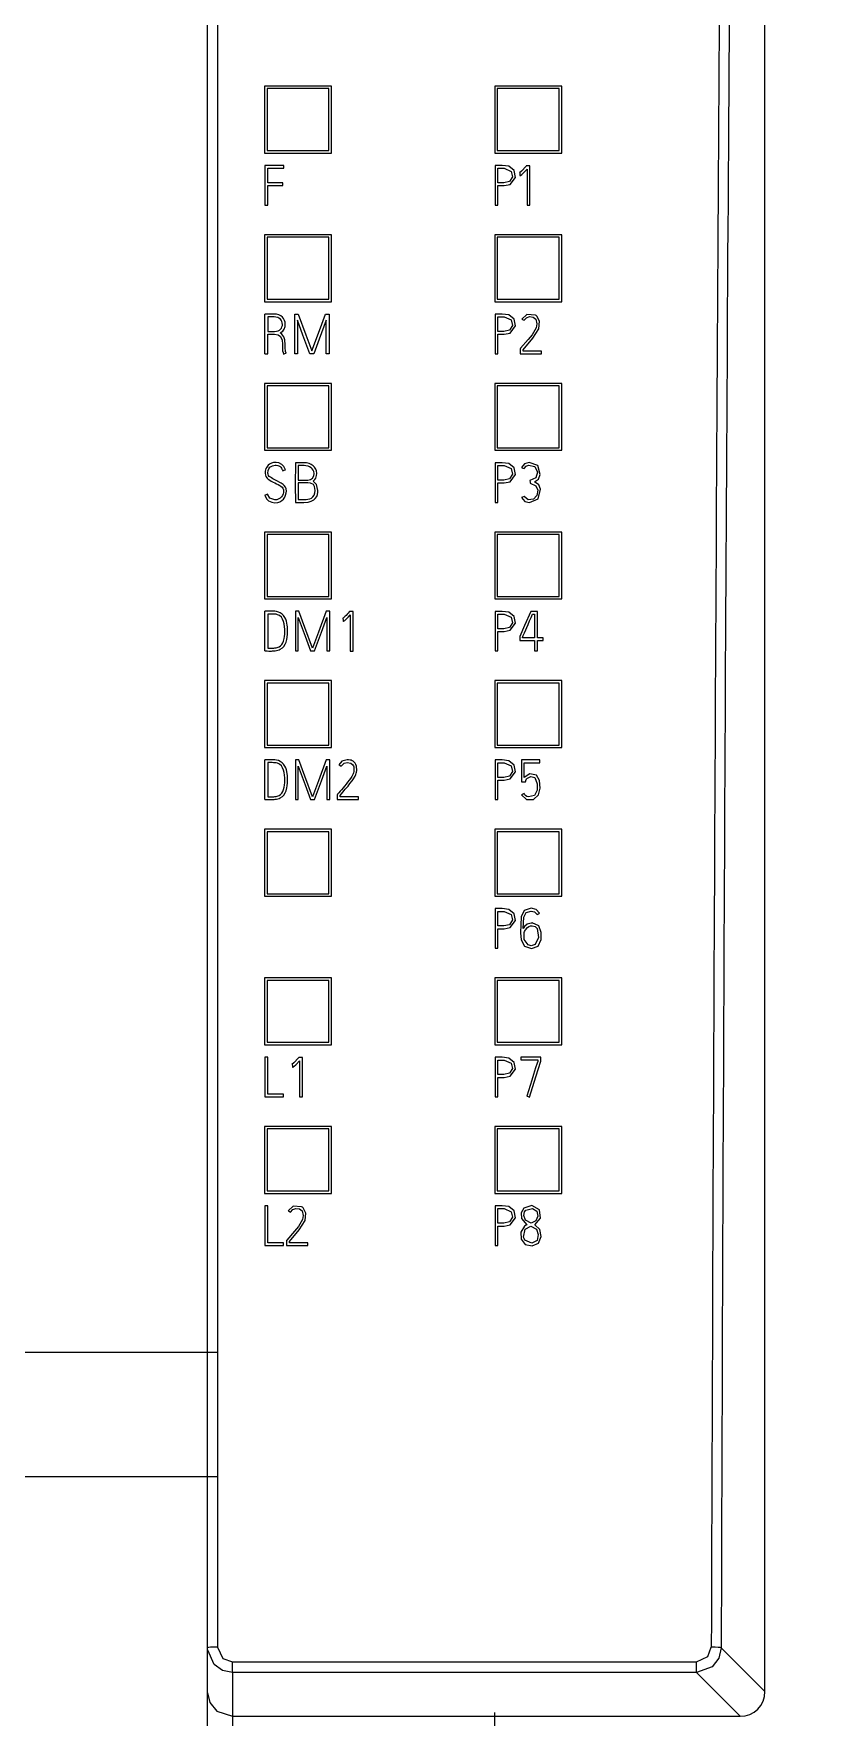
# Model space of a CAD drawing. Header units: millimetres. Extents: x 42151 to 59780, y 37376 to 44547.
# Drawn here: x 48386.4 to 48418.1, y 43512.5 to 43580.5 of the extents above; entities that cross this region are included whole.
import ezdxf

# ---------------------------------------------------------------- set-up
doc = ezdxf.new("R2010")
doc.units = ezdxf.units.MM
doc.set_wipeout_variables(frame=1)
doc.layers.add('000-PI-Oprema', color=30, linetype='Continuous', lineweight=5)
doc.layers.add('004-PI-DIN Šina', color=3, linetype='Continuous')

# ---------------------------------------------------------------- blocks, each defined once
blk = doc.blocks.new('*U134')
at = {"layer": '004-PI-DIN Šina'}
blk.add_lwpolyline([(610, -17.5), (610, 17.5), (0, 17.5), (0, -17.5)], close=True, dxfattribs=at)
blk.add_lwpolyline([(0, 12.5), (610, 12.5)], dxfattribs=at)
blk = doc.blocks.new('6GK5206-2BS00-2AC2')
at = {"layer": '000-PI-Oprema'}
for p, q in [((-29.997042, 2.057289), (-29.997042, 72.5)), ((-29.997042, 0.23793), (-29.997042, 2.057289)), ((-29.997042, -72.5), (-29.997042, 0.23793))]:
    blk.add_line(p, q, dxfattribs=at)
blk.add_lwpolyline([(-29.992593, 1.963097), (-29.99618, 2.015714), (-29.997042, 2.057289)], dxfattribs=at)
blk.add_wipeout([(-29.591861, 72.631131), (-9.303593, 72.631131), (-9.146516, 72.646227), (-8.983075, 72.649161), (-8.90759, 72.631131), (-8.899498, 72.5), (29.002958, 72.5), (29.002958, -72.5), (-28.997042, -72.5), (-28.997042, 1.482354), (-29.379178, 1.619586), (-29.597041, 2.081522), (-29.59186, 72.631132)]).dxf.layer = '000-PI-Oprema'
for p, q in [((-29.597041, 72.552421), (-29.597041, 2.081522)), ((-7.487042, 0.287595), (-7.487042, 72.5)), ((-24.997042, 65.100007), (-27.697042, 65.100007)), ((-27.697042, 65.100007), (-27.697042, 62.400007)), ((-27.597042, 65.000003), (-27.597042, 62.500007)), ((-25.097042, 65), (-27.597042, 65)), ((-25.097042, 62.500007), (-25.097042, 65.000003)), ((-24.997042, 62.400007), (-24.997042, 65.100007)), ((-18.397042, 65.100007), (-18.397042, 62.400007)), ((-15.697042, 65.100007), (-18.397042, 65.100007)), ((-18.297042, 65.000003), (-18.297042, 62.500007)), ((-15.797042, 65), (-18.297042, 65)), ((-15.797042, 62.500007), (-15.797042, 65.000004)), ((-15.697042, 62.400007), (-15.697042, 65.100007)), ((-27.697042, 62.400007), (-24.997042, 62.400007)), ((-27.682042, 61.897507), (-27.682042, 60.302058)), ((-26.92105, 61.897507), (-27.682042, 61.897507)), ((-27.597042, 62.500007), (-25.097042, 62.500007)), ((-26.92105, 61.784382), (-26.92105, 61.897507)), ((-18.397042, 62.400007), (-15.697042, 62.400007)), ((-18.382042, 61.897507), (-18.382042, 60.297507)), ((-18.297042, 62.500007), (-15.797042, 62.500007)), ((-16.979685, 61.88873), (-17.119466, 61.88873)), ((-16.979685, 60.295232), (-16.979685, 61.88873)), ((-27.568917, 61.784382), (-26.92105, 61.784382)), ((-27.568917, 61.198604), (-27.568917, 61.784382)), ((-26.960709, 61.198604), (-27.568917, 61.198604)), ((-26.960709, 61.087755), (-26.960709, 61.198604)), ((-18.268917, 61.784382), (-18.013736, 61.784382)), ((-18.268917, 61.196329), (-18.268917, 61.784382)), ((-17.090534, 61.751225), (-17.090534, 60.295232)), ((-27.568917, 61.087755), (-26.960709, 61.087755)), ((-27.568917, 60.302058), (-27.568917, 61.087755)), ((-18.268917, 60.297507), (-18.268917, 61.083204)), ((-27.682042, 60.302058), (-27.568917, 60.302058)), ((-18.382042, 60.297507), (-18.268917, 60.297507)), ((-17.090534, 60.295232), (-16.979685, 60.295232)), ((-27.697042, 59.100007), (-27.697042, 56.400007)), ((-24.997042, 59.100007), (-27.697042, 59.100007)), ((-27.597042, 59.000007), (-27.597042, 56.500007)), ((-25.097042, 59.000007), (-27.597042, 59.000007)), ((-25.097042, 56.500007), (-25.097042, 59.000007)), ((-24.997042, 56.400007), (-24.997042, 59.100007)), ((-18.397042, 59.100007), (-18.397042, 56.400007)), ((-15.697042, 59.100007), (-18.397042, 59.100007)), ((-18.297042, 59.000007), (-18.297042, 56.500007)), ((-15.797042, 59.000007), (-18.297042, 59.000007)), ((-15.797042, 56.500007), (-15.797042, 59.000007)), ((-15.697042, 56.400007), (-15.697042, 59.100007)), ((-27.597042, 56.500007), (-25.097042, 56.500007)), ((-18.297042, 56.500007), (-15.797042, 56.500007)), ((-27.697042, 56.400007), (-24.997042, 56.400007)), ((-18.397042, 56.400007), (-15.697042, 56.400007)), ((-18.382042, 55.897507), (-18.382042, 54.297507)), ((-18.268917, 55.784382), (-18.013736, 55.784382)), ((-18.268917, 55.196329), (-18.268917, 55.784382)), ((-18.268917, 54.297507), (-18.268917, 55.083204)), ((-17.368145, 54.501652), (-17.368145, 54.297507)), ((-17.256971, 54.408356), (-17.256971, 54.461668)), ((-16.515808, 54.408356), (-17.256971, 54.408356)), ((-16.515808, 54.297507), (-16.515808, 54.408356)), ((-18.382042, 54.297507), (-18.268917, 54.297507)), ((-17.368145, 54.297507), (-16.515808, 54.297507)), ((-27.697042, 53.100007), (-27.697042, 50.400007)), ((-24.997042, 53.100007), (-27.697042, 53.100007)), ((-24.997042, 50.400007), (-24.997042, 53.100007)), ((-18.397042, 53.100007), (-18.397042, 50.400007)), ((-15.697042, 53.100007), (-18.397042, 53.100007)), ((-15.697042, 50.400007), (-15.697042, 53.100007)), ((-25.097042, 53.000007), (-27.597042, 53.000007)), ((-27.597042, 53.000007), (-27.597042, 50.500007)), ((-25.097042, 50.500007), (-25.097042, 53.000007)), ((-18.297042, 53.000007), (-18.297042, 50.500007)), ((-15.797042, 53.000007), (-18.297042, 53.000007)), ((-15.797042, 50.500007), (-15.797042, 53.000007)), ((-27.697042, 50.400007), (-24.997042, 50.400007)), ((-27.597042, 50.500007), (-25.097042, 50.500007)), ((-18.397042, 50.400007), (-15.697042, 50.400007)), ((-18.297042, 50.500007), (-15.797042, 50.500007)), ((-18.382042, 49.897507), (-18.382042, 48.297507)), ((-18.268917, 49.196329), (-18.268917, 49.784382)), ((-18.268917, 49.784382), (-18.013736, 49.784382)), ((-18.268917, 48.297507), (-18.268917, 49.083204)), ((-18.382042, 48.297507), (-18.268917, 48.297507)), ((-27.697042, 47.100007), (-27.697042, 44.400007)), ((-24.997042, 47.100007), (-27.697042, 47.100007)), ((-25.097042, 47.000007), (-27.597042, 47.000007)), ((-27.597042, 47.000007), (-27.597042, 44.500007)), ((-25.097042, 44.500007), (-25.097042, 47.000007)), ((-24.997042, 44.400007), (-24.997042, 47.100007)), ((-18.397042, 47.100007), (-18.397042, 44.400007)), ((-15.697042, 47.100007), (-18.397042, 47.100007)), ((-18.297042, 47.000007), (-18.297042, 44.500007)), ((-15.797042, 47.000007), (-18.297042, 47.000007)), ((-15.797042, 44.500007), (-15.797042, 47.000007)), ((-15.697042, 44.400007), (-15.697042, 47.100007)), ((-27.697042, 44.400007), (-24.997042, 44.400007)), ((-27.597042, 44.500007), (-25.097042, 44.500007)), ((-18.397042, 44.400007), (-15.697042, 44.400007)), ((-18.297042, 44.500007), (-15.797042, 44.500007)), ((-18.382042, 43.897507), (-18.382042, 42.297507)), ((-18.268917, 43.196329), (-18.268917, 43.784382)), ((-18.268917, 43.784382), (-18.013736, 43.784382)), ((-16.679969, 43.897507), (-16.943927, 43.897507)), ((-16.870786, 43.786658), (-16.793094, 43.786658)), ((-16.793094, 43.786658), (-16.793094, 42.832249)), ((-16.679969, 42.832249), (-16.679969, 43.897507)), ((-18.268917, 42.297507), (-18.268917, 43.083204)), ((-17.3922, 42.885561), (-17.3922, 42.7214)), ((-17.281351, 42.832249), (-17.281351, 42.86118)), ((-16.793094, 42.832249), (-17.281351, 42.832249)), ((-16.444618, 42.832249), (-16.679969, 42.832249)), ((-16.444618, 42.7214), (-16.444618, 42.832249)), ((-18.382042, 42.297507), (-18.268917, 42.297507)), ((-17.3922, 42.7214), (-16.793094, 42.7214)), ((-16.793094, 42.7214), (-16.793094, 42.297507)), ((-16.793094, 42.297507), (-16.679969, 42.297507)), ((-16.679969, 42.7214), (-16.444618, 42.7214)), ((-16.679969, 42.297507), (-16.679969, 42.7214)), ((-27.697042, 41.100007), (-27.697042, 38.400007)), ((-24.997042, 41.100007), (-27.697042, 41.100007)), ((-27.597042, 41.000007), (-27.597042, 38.500007)), ((-25.097042, 41.000007), (-27.597042, 41.000007)), ((-25.097042, 38.500007), (-25.097042, 41.000007)), ((-24.997042, 38.400007), (-24.997042, 41.100007)), ((-18.397042, 41.100007), (-18.397042, 38.400007)), ((-15.697042, 41.100007), (-18.397042, 41.100007)), ((-18.297042, 41.000007), (-18.297042, 38.500007)), ((-15.797042, 41.000007), (-18.297042, 41.000007)), ((-15.797042, 38.500007), (-15.797042, 41.000007)), ((-15.697042, 38.400007), (-15.697042, 41.100007)), ((-27.697042, 38.400007), (-24.997042, 38.400007)), ((-27.597042, 38.500007), (-25.097042, 38.500007)), ((-18.397042, 38.400007), (-15.697042, 38.400007)), ((-18.297042, 38.500007), (-15.797042, 38.500007)), ((-18.382042, 37.897507), (-18.382042, 36.297507)), ((-18.268917, 37.784382), (-18.013736, 37.784382)), ((-18.268917, 37.196329), (-18.268917, 37.784382)), ((-16.582448, 37.897507), (-17.321335, 37.897507)), ((-17.321335, 37.897507), (-17.321335, 37.018515)), ((-17.210485, 37.196004), (-17.210485, 37.786658)), ((-17.210485, 37.786658), (-16.582448, 37.786658)), ((-16.582448, 37.786658), (-16.582448, 37.897507)), ((-18.268917, 36.297507), (-18.268917, 37.083204)), ((-17.321335, 37.018515), (-17.152623, 37.018515)), ((-18.382042, 36.297507), (-18.268917, 36.297507)), ((-27.697042, 35.100007), (-27.697042, 32.400007)), ((-24.997042, 35.100007), (-27.697042, 35.100007)), ((-27.597042, 35.000007), (-27.597042, 32.500007)), ((-25.097042, 35.000007), (-27.597042, 35.000007)), ((-25.097042, 32.500007), (-25.097042, 35.000007)), ((-24.997042, 32.400007), (-24.997042, 35.100007)), ((-18.397042, 35.100007), (-18.397042, 32.400007)), ((-15.697042, 35.100007), (-18.397042, 35.100007)), ((-18.297042, 35.000007), (-18.297042, 32.500007)), ((-15.797042, 35.000007), (-18.297042, 35.000007)), ((-15.797042, 32.500007), (-15.797042, 35.000007)), ((-15.697042, 32.400007), (-15.697042, 35.100007)), ((-27.697042, 32.400007), (-24.997042, 32.400007)), ((-27.597042, 32.500007), (-25.097042, 32.500007)), ((-18.397042, 32.400007), (-15.697042, 32.400007)), ((-18.297042, 32.500007), (-15.797042, 32.500007)), ((-18.382042, 31.897507), (-18.382042, 30.297507)), ((-18.268917, 31.196329), (-18.268917, 31.784382)), ((-18.268917, 31.784382), (-18.013736, 31.784382)), ((-18.268917, 30.297507), (-18.268917, 31.083204)), ((-18.382042, 30.297507), (-18.268917, 30.297507)), ((-27.697042, 29.100007), (-27.697042, 26.400007)), ((-24.997042, 29.100007), (-27.697042, 29.100007)), ((-27.597042, 29.000007), (-27.597042, 26.500007)), ((-25.097042, 29.000007), (-27.597042, 29.000007)), ((-25.097042, 26.500007), (-25.097042, 29.000007)), ((-24.997042, 26.400007), (-24.997042, 29.100007)), ((-18.397042, 29.100007), (-18.397042, 26.400007)), ((-15.697042, 29.100007), (-18.397042, 29.100007)), ((-18.297042, 29.000007), (-18.297042, 26.500007)), ((-15.797042, 29.000007), (-18.297042, 29.000007)), ((-15.797042, 26.500007), (-15.797042, 29.000007)), ((-15.697042, 26.400007), (-15.697042, 29.100007)), ((-27.697042, 26.400007), (-24.997042, 26.400007)), ((-27.682042, 25.895232), (-27.682042, 24.297507)), ((-27.568917, 25.895232), (-27.682042, 25.895232)), ((-27.597042, 26.500007), (-25.097042, 26.500007)), ((-27.568917, 24.410632), (-27.568917, 25.895232)), ((-26.168511, 25.88873), (-26.308291, 25.88873)), ((-26.168511, 24.295232), (-26.168511, 25.88873)), ((-18.397042, 26.400007), (-15.697042, 26.400007)), ((-18.382042, 25.897507), (-18.382042, 24.297507)), ((-18.297042, 26.500007), (-15.797042, 26.500007)), ((-17.341164, 25.899783), (-17.341164, 25.786658)), ((-16.542464, 25.899783), (-17.341164, 25.899783)), ((-16.542464, 25.737897), (-16.542464, 25.899783)), ((-26.27936, 25.751225), (-26.27936, 24.295232)), ((-18.268917, 25.784382), (-18.013736, 25.784382)), ((-18.268917, 25.196329), (-18.268917, 25.784382)), ((-17.341164, 25.786658), (-16.653314, 25.786658)), ((-16.653314, 25.786658), (-16.653314, 25.755451)), ((-18.268917, 24.297507), (-18.268917, 25.083204)), ((-27.682042, 24.297507), (-26.934053, 24.297507)), ((-26.934053, 24.410632), (-27.568917, 24.410632)), ((-26.934053, 24.297507), (-26.934053, 24.410632)), ((-26.27936, 24.295232), (-26.168511, 24.295232)), ((-18.382042, 24.297507), (-18.268917, 24.297507)), ((-27.697042, 23.100007), (-27.697042, 20.400007)), ((-24.997042, 23.100007), (-27.697042, 23.100007)), ((-27.597042, 23.000007), (-27.597042, 20.500007)), ((-25.097042, 23.000007), (-27.597042, 23.000007)), ((-25.097042, 20.500007), (-25.097042, 23.000007)), ((-24.997042, 20.400007), (-24.997042, 23.100007)), ((-18.397042, 23.100007), (-18.397042, 20.400007)), ((-15.697042, 23.100007), (-18.397042, 23.100007)), ((-18.297042, 23.000007), (-18.297042, 20.500007)), ((-15.797042, 23.000007), (-18.297042, 23.000007)), ((-15.797042, 20.500007), (-15.797042, 23.000007)), ((-15.697042, 20.400007), (-15.697042, 23.100007)), ((-27.697042, 20.400007), (-24.997042, 20.400007)), ((-27.597042, 20.500007), (-25.097042, 20.500007)), ((-18.397042, 20.400007), (-15.697042, 20.400007)), ((-18.297042, 20.500007), (-15.797042, 20.500007)), ((-27.568917, 19.895232), (-27.682042, 19.895232)), ((-27.682042, 19.895232), (-27.682042, 18.297507)), ((-27.568917, 18.410632), (-27.568917, 19.895232)), ((-18.382042, 19.897507), (-18.382042, 18.297507)), ((-18.268917, 19.784382), (-18.013736, 19.784382)), ((-18.268917, 19.196329), (-18.268917, 19.784382)), ((-18.268917, 18.297507), (-18.268917, 19.083204)), ((-26.934053, 18.410632), (-27.568917, 18.410632)), ((-26.934053, 18.297507), (-26.934053, 18.410632)), ((-26.80565, 18.501652), (-26.80565, 18.297507)), ((-26.694476, 18.408356), (-26.694476, 18.461668)), ((-25.953314, 18.408356), (-26.694476, 18.408356)), ((-25.953314, 18.297507), (-25.953314, 18.408356)), ((-27.682042, 18.297507), (-26.934053, 18.297507)), ((-26.80565, 18.297507), (-25.953314, 18.297507)), ((-18.382042, 18.297507), (-18.268917, 18.297507)), ((-9.255095, 2.055648), (-7.487042, 0.287595)), ((-28.997042, 1.058909), (-28.997042, 1.482354)), ((-28.997042, 1.482354), (-10.255615, 1.482354)), ((-10.255615, 1.058909), (-10.255615, 1.482354)), ((-28.997042, 1.058909), (-28.997042, -0.711035)), ((-10.255615, 1.058909), (-28.997042, 1.058909)), ((-8.485671, -0.711035), (-10.255615, 1.058909)), ((-18.397042, -8.554804), (-18.397042, -0.557604)), ((-28.997042, -0.711035), (-8.485671, -0.711035)), ((-28.997042, -0.711035), (-28.997042, -72.5))]:
    blk.add_line(p, q, dxfattribs=at)
for points in [[(-18.268917, 61.083204), (-18.020959, 61.083204), (-17.779363, 61.132553), (-17.565251, 61.418211), (-17.617179, 61.689045), (-17.825044, 61.864475), (-18.102756, 61.898233), (-18.382042, 61.897507)], [(-17.135069, 61.870851), (-17.320466, 61.672158), (-17.4013, 61.602344)], [(-17.119466, 61.88873), (-17.128203, 61.878718), (-17.135069, 61.870851)], [(-18.013736, 61.784382), (-17.735467, 61.660811), (-17.67728, 61.437876), (-17.803761, 61.248879), (-18.029217, 61.195777), (-18.268917, 61.196329)], [(-17.4013, 61.602344), (-17.393838, 61.604891), (-17.387975, 61.606893)], [(-17.387975, 61.606893), (-17.384151, 61.543544), (-17.381148, 61.493769)], [(-17.381148, 61.493769), (-17.368913, 61.495198), (-17.358068, 61.497995)], [(-17.358068, 61.497995), (-17.310726, 61.529793), (-17.250095, 61.5853), (-17.090534, 61.751225)], [(-27.312366, 55.898746), (-27.519384, 55.89874), (-27.682041, 55.898735)], [(-27.68204, 54.2975), (-27.682041, 55.194228), (-27.682041, 55.898735)], [(-27.31336, 55.785431), (-27.456416, 55.785428), (-27.568817, 55.785425)], [(-27.568817, 55.785425), (-27.568817, 55.457116), (-27.568817, 55.199149)], [(-27.165707, 55.758863), (-27.243205, 55.780287), (-27.31336, 55.785431)], [(-27.115284, 55.863142), (-27.219479, 55.891853), (-27.312366, 55.898746)], [(-27.059078, 55.690005), (-27.113909, 55.732323), (-27.165707, 55.758863)], [(-26.972781, 55.7688), (-27.045443, 55.827361), (-27.115284, 55.863142)], [(-26.887027, 55.635602), (-26.928258, 55.714091), (-26.972781, 55.7688)], [(-26.478405, 54.297513), (-26.47848, 55.194227), (-26.478404, 55.89873)], [(-26.478404, 55.89873), (-26.398805, 55.898753), (-26.336263, 55.898737)], [(-26.336263, 55.898737), (-26.027056, 55.063403), (-25.7855, 54.410825)], [(-25.7855, 54.410825), (-25.477819, 55.24204), (-25.234736, 55.898749)], [(-25.234736, 55.898749), (-25.153923, 55.89877), (-25.090426, 55.89875)], [(-25.090426, 55.89875), (-25.090448, 55.002084), (-25.090426, 54.297502)], [(-18.268917, 55.083204), (-18.021009, 55.083204), (-17.779446, 55.132512), (-17.56525, 55.418216), (-17.617246, 55.689151), (-17.825171, 55.864526), (-18.102833, 55.898232), (-18.382042, 55.897507)], [(-18.013736, 55.784382), (-17.735483, 55.660831), (-17.677292, 55.4378), (-17.803865, 55.248815), (-18.02929, 55.195776), (-18.268917, 55.196329)], [(-16.760912, 55.859799), (-17.107731, 55.884562), (-17.308006, 55.699864)], [(-17.20821, 55.648828), (-17.118369, 55.753177), (-16.990899, 55.794733), (-16.854549, 55.778999), (-16.744333, 55.699864)], [(-16.695573, 55.814289), (-16.729467, 55.841234), (-16.760912, 55.859799)], [(-16.620156, 55.304903), (-16.589315, 55.606566), (-16.695573, 55.814289)], [(-27.568817, 55.199149), (-27.415843, 55.199152), (-27.295649, 55.199155)], [(-27.568817, 55.085834), (-27.418322, 55.085837), (-27.300077, 55.085839)], [(-27.568817, 54.297506), (-27.568817, 54.738978), (-27.568817, 55.085834)], [(-27.300077, 55.085839), (-27.147885, 55.055574), (-27.059078, 54.989329)], [(-27.295649, 55.199155), (-27.21021, 55.206806), (-27.152423, 55.223552)], [(-27.152423, 55.223552), (-27.090662, 55.255721), (-27.051307, 55.287889)], [(-27.065223, 55.14132), (-26.963397, 55.215388), (-26.908262, 55.290234)], [(-26.919377, 54.979204), (-26.994171, 55.084818), (-27.065223, 55.14132)], [(-26.99474, 55.593315), (-27.025322, 55.650453), (-27.059078, 55.690005)], [(-27.051307, 55.287889), (-27.013154, 55.336224), (-26.99248, 55.378973)], [(-26.973595, 55.483433), (-26.980405, 55.545996), (-26.99474, 55.593315)], [(-26.99248, 55.378973), (-26.977294, 55.436727), (-26.973595, 55.483433)], [(-26.908262, 55.290234), (-26.86782, 55.396775), (-26.85811, 55.483429)], [(-26.85811, 55.483429), (-26.867179, 55.569345), (-26.887027, 55.635602)], [(-26.365089, 55.649876), (-26.36514, 54.892577), (-26.365089, 54.297515)], [(-25.869899, 54.297513), (-26.146567, 55.053095), (-26.365089, 55.649876)], [(-25.203651, 55.654403), (-25.486592, 54.892857), (-25.707787, 54.29751)], [(-25.203651, 54.297502), (-25.20367, 55.05739), (-25.203651, 55.654403)], [(-16.72678, 55.342611), (-16.893903, 55.067672), (-17.052475, 54.869982), (-17.354817, 54.517255)], [(-17.308006, 55.699864), (-17.252121, 55.671284), (-17.20821, 55.648828)], [(-17.256971, 54.461668), (-16.867309, 54.925391), (-16.620156, 55.304903)], [(-16.744333, 55.699864), (-16.695909, 55.501737), (-16.72678, 55.342611)], [(-27.059078, 54.989329), (-26.990144, 54.846483), (-26.973595, 54.686068)], [(-26.973595, 54.546185), (-26.97486, 54.535053), (-26.975854, 54.526306)], [(-26.975854, 54.526306), (-26.972651, 54.466332), (-26.965643, 54.415159)], [(-26.973595, 54.686068), (-26.973595, 54.607734), (-26.973595, 54.546185)], [(-26.965643, 54.415159), (-26.949601, 54.345229), (-26.930491, 54.28648)], [(-26.860369, 54.664015), (-26.878874, 54.863502), (-26.919377, 54.979204)], [(-26.862538, 54.582869), (-26.861858, 54.603637), (-26.860369, 54.619556)], [(-26.862538, 54.541844), (-26.862538, 54.564818), (-26.862538, 54.582869)], [(-26.855942, 54.442986), (-26.861261, 54.500658), (-26.862538, 54.541844)], [(-26.860369, 54.619556), (-26.860369, 54.644453), (-26.860369, 54.664015)], [(-26.824857, 54.326417), (-26.846563, 54.3934), (-26.855942, 54.442986)], [(-17.354817, 54.517255), (-17.362281, 54.508517), (-17.368145, 54.501652)], [(-27.68204, 54.2975), (-27.618635, 54.297503), (-27.568817, 54.297506)], [(-26.930491, 54.28648), (-26.871336, 54.308845), (-26.824857, 54.326417)], [(-26.365089, 54.297515), (-26.428546, 54.297527), (-26.478405, 54.297513)], [(-25.707787, 54.29751), (-25.79857, 54.297537), (-25.869899, 54.297513)], [(-25.090426, 54.297502), (-25.153832, 54.297514), (-25.203651, 54.297502)], [(-27.643185, 49.658911), (-27.669127, 49.563898), (-27.675355, 49.481255)], [(-27.553274, 49.795365), (-27.609933, 49.724644), (-27.643185, 49.658911)], [(-27.56213, 49.481262), (-27.550285, 49.587033), (-27.524358, 49.651147)], [(-27.412217, 49.881938), (-27.497426, 49.840131), (-27.553274, 49.795365)], [(-27.524358, 49.651147), (-27.477266, 49.712518), (-27.433362, 49.747658)], [(-27.433362, 49.747658), (-27.372203, 49.777362), (-27.322306, 49.789949)], [(-27.226792, 49.91194), (-27.335429, 49.902531), (-27.412217, 49.881938)], [(-27.322306, 49.789949), (-27.263305, 49.797091), (-27.226792, 49.798805)], [(-26.996908, 49.832054), (-27.117638, 49.896059), (-27.226792, 49.91194)], [(-27.226792, 49.798805), (-27.162376, 49.791493), (-27.119079, 49.77549)], [(-27.119079, 49.77549), (-27.072764, 49.745945), (-27.042451, 49.717656)], [(-27.042451, 49.717656), (-27.011533, 49.677789), (-26.992481, 49.64446)], [(-26.855942, 49.605599), (-26.922077, 49.748816), (-26.996908, 49.832054)], [(-26.992481, 49.64446), (-26.9755, 49.605842), (-26.964739, 49.574519)], [(-26.453916, 49.896387), (-26.454049, 49.001048), (-26.453916, 48.297509)], [(-26.098609, 49.896393), (-26.297578, 49.896533), (-26.453916, 49.896387)], [(-26.340691, 49.783255), (-26.340708, 49.456161), (-26.340691, 49.19915)], [(-26.098609, 49.783258), (-26.234174, 49.783323), (-26.340691, 49.783255)], [(-25.890954, 49.864225), (-26.002482, 49.890162), (-26.098609, 49.896393)], [(-25.936497, 49.759944), (-26.026441, 49.779107), (-26.098609, 49.783258)], [(-25.809898, 49.694703), (-25.875813, 49.73579), (-25.936497, 49.759945)], [(-25.728843, 49.775669), (-25.813245, 49.831369), (-25.890954, 49.864225)], [(-25.727758, 49.594037), (-25.768223, 49.655039), (-25.809898, 49.694702)], [(-25.623389, 49.63922), (-25.675015, 49.721259), (-25.728843, 49.775669)], [(-25.585617, 49.464096), (-25.597454, 49.565915), (-25.623389, 49.63922)], [(-18.268917, 49.083204), (-18.021057, 49.083204), (-17.779525, 49.132473), (-17.56525, 49.418221), (-17.61731, 49.689251), (-17.825292, 49.864573), (-18.102905, 49.898232), (-18.382042, 49.897507)], [(-18.013736, 49.784382), (-17.735497, 49.660849), (-17.677304, 49.437728), (-17.803964, 49.248755), (-18.029359, 49.195775), (-18.268917, 49.196329)], [(-16.788543, 49.127413), (-16.632435, 49.23977), (-16.563633, 49.417057), (-16.658143, 49.783208), (-17.008465, 49.909217), (-17.195849, 49.851636), (-17.319059, 49.711241)], [(-17.319059, 49.711241), (-17.261899, 49.682661), (-17.216987, 49.660205)], [(-17.216987, 49.660205), (-17.130942, 49.75818), (-17.032672, 49.79446)], [(-17.032672, 49.79446), (-16.783651, 49.748324), (-16.678183, 49.520064), (-16.746338, 49.281801), (-16.979359, 49.17845)], [(-27.675355, 49.481255), (-27.664558, 49.394904), (-27.640926, 49.339026)], [(-27.640926, 49.339026), (-27.595901, 49.278671), (-27.551015, 49.236921)], [(-27.535473, 49.382406), (-27.556969, 49.433545), (-27.56213, 49.481262)], [(-27.551015, 49.236921), (-27.48425, 49.189817), (-27.425591, 49.156864)], [(-27.463273, 49.309034), (-27.50837, 49.347949), (-27.535473, 49.382406)], [(-27.357819, 49.246867), (-27.421069, 49.281521), (-27.463273, 49.309034)], [(-27.425591, 49.156864), (-27.347759, 49.116206), (-27.284534, 49.081503)], [(-27.23122, 49.181444), (-27.305065, 49.220143), (-27.357819, 49.246867)], [(-27.284534, 49.081503), (-27.208572, 49.041418), (-27.151249, 49.013729)], [(-27.083567, 49.104814), (-27.167549, 49.147376), (-27.23122, 49.181444)], [(-27.151249, 49.013729), (-27.083608, 48.978296), (-27.036939, 48.948123)], [(-26.949197, 49.021495), (-27.020977, 49.070694), (-27.083567, 49.104814)], [(-27.036939, 48.948123), (-26.987158, 48.905191), (-26.956968, 48.867155)], [(-26.964739, 49.574518), (-26.903813, 49.591923), (-26.855942, 49.605599)], [(-26.851514, 48.910344), (-26.90068, 48.976934), (-26.949197, 49.021495)], [(-26.340691, 49.085835), (-26.340714, 48.707835), (-26.340691, 48.410825)], [(-26.340691, 49.199151), (-26.123046, 49.199151), (-25.95204, 49.199151)], [(-25.95204, 49.085835), (-26.169685, 49.085835), (-26.340691, 49.085835)], [(-25.95204, 49.199151), (-25.840024, 49.220391), (-25.766614, 49.269995)], [(-25.72559, 49.012822), (-25.845077, 49.075045), (-25.95204, 49.085835)], [(-25.766614, 49.269995), (-25.710719, 49.372227), (-25.698932, 49.464637)], [(-25.732186, 49.151619), (-25.664027, 49.218), (-25.624473, 49.2812)], [(-25.541249, 48.782394), (-25.598686, 49.025613), (-25.732186, 49.151619)], [(-25.698932, 49.464637), (-25.707663, 49.538918), (-25.727758, 49.594037)], [(-25.654474, 48.782575), (-25.676761, 48.932301), (-25.72559, 49.012821)], [(-25.624473, 49.2812), (-25.592414, 49.381571), (-25.585617, 49.464095)], [(-17.319059, 48.488324), (-17.19086, 48.33537), (-16.996202, 48.286561), (-16.640031, 48.441749), (-16.550613, 48.826199), (-16.624013, 49.011018), (-16.788543, 49.127413)], [(-16.979359, 49.17845), (-16.975719, 49.116375), (-16.972858, 49.067601)], [(-16.972858, 49.067601), (-16.73804, 48.969118), (-16.66209, 48.790315)], [(-27.573244, 48.623897), (-27.63417, 48.606483), (-27.68204, 48.5928)], [(-27.68204, 48.5928), (-27.614241, 48.446328), (-27.535473, 48.36293)], [(-27.282275, 48.397454), (-27.486242, 48.468467), (-27.573244, 48.623897)], [(-27.535473, 48.36293), (-27.403115, 48.299229), (-27.282275, 48.284139)], [(-27.116911, 48.434139), (-27.202182, 48.404556), (-27.282275, 48.397454)], [(-27.282275, 48.284139), (-27.167069, 48.29706), (-27.085735, 48.325341)], [(-27.006939, 48.523957), (-27.062245, 48.46955), (-27.116911, 48.434139)], [(-27.085735, 48.325341), (-26.996435, 48.37879), (-26.938082, 48.431784)], [(-26.945853, 48.639439), (-26.974375, 48.572586), (-27.006939, 48.523957)], [(-26.956968, 48.867155), (-26.932775, 48.808801), (-26.926967, 48.752754)], [(-26.926967, 48.752754), (-26.93289, 48.692177), (-26.945853, 48.639439)], [(-26.938082, 48.431784), (-26.879595, 48.511216), (-26.845912, 48.581783)], [(-26.813742, 48.752749), (-26.825587, 48.848209), (-26.851514, 48.910344)], [(-26.845912, 48.581783), (-26.81997, 48.677003), (-26.813742, 48.752749)], [(-26.453916, 48.297509), (-26.258686, 48.297649), (-26.105295, 48.297509)], [(-26.340691, 48.410825), (-26.208868, 48.410888), (-26.105295, 48.410824)], [(-26.105295, 48.410824), (-26.021138, 48.414281), (-25.953214, 48.421847)], [(-26.105295, 48.297509), (-25.93579, 48.30976), (-25.819929, 48.341965)], [(-25.953214, 48.421847), (-25.86879, 48.442897), (-25.80773, 48.471545)], [(-25.819929, 48.341965), (-25.711924, 48.399733), (-25.647787, 48.456544)], [(-25.80773, 48.471545), (-25.740527, 48.525983), (-25.697758, 48.584499)], [(-25.697758, 48.584499), (-25.66286, 48.683098), (-25.654474, 48.782575)], [(-25.647787, 48.456544), (-25.590724, 48.54014), (-25.563388, 48.613234)], [(-25.563388, 48.613234), (-25.5456, 48.708844), (-25.541249, 48.782394)], [(-17.216987, 48.534809), (-17.274147, 48.508777), (-17.319059, 48.488324)], [(-16.66209, 48.790315), (-16.695702, 48.577539), (-16.839957, 48.423959), (-17.054397, 48.405054), (-17.216987, 48.534809)], [(-27.68204, 42.308522), (-27.682165, 43.201491), (-27.68204, 43.903067)], [(-27.437158, 43.905437), (-27.574292, 43.904167), (-27.68204, 43.903067)], [(-27.568726, 43.789942), (-27.568816, 43.017653), (-27.568726, 42.410822)], [(-27.393332, 43.789953), (-27.491552, 43.789976), (-27.568726, 43.789942)], [(-27.280197, 43.898755), (-27.369465, 43.904146), (-27.437158, 43.905437)], [(-27.275589, 43.784353), (-27.341921, 43.78887), (-27.393332, 43.789953)], [(-27.13661, 43.869837), (-27.213242, 43.889797), (-27.280197, 43.898755)], [(-27.173478, 43.763208), (-27.227418, 43.777458), (-27.275589, 43.784353)], [(-27.015794, 43.656392), (-27.093705, 43.726107), (-27.173478, 43.763208)], [(-26.979649, 43.780913), (-27.060121, 43.837249), (-27.13661, 43.869837)], [(-26.926967, 43.486142), (-26.970096, 43.587163), (-27.015794, 43.656392)], [(-26.875009, 43.651144), (-26.928067, 43.727272), (-26.979649, 43.780913)], [(-26.811573, 43.497881), (-26.842432, 43.585698), (-26.875009, 43.651144)], [(-26.451748, 43.898738), (-26.451951, 43.002084), (-26.451748, 42.297507)], [(-26.309606, 43.898739), (-26.389205, 43.898767), (-26.451748, 43.898738)], [(-26.338432, 42.297507), (-26.338571, 43.054863), (-26.338432, 43.649883)], [(-26.338432, 43.649883), (-26.060186, 42.889988), (-25.843242, 42.297502)], [(-25.758843, 42.410818), (-26.066124, 43.240963), (-26.309606, 43.898739)], [(-25.20808, 43.898741), (-25.517601, 43.062551), (-25.758843, 42.410818)], [(-25.681131, 42.2975), (-25.399729, 43.054904), (-25.176995, 43.654403)], [(-25.06377, 43.898747), (-25.144583, 43.898773), (-25.20808, 43.898741)], [(-25.176995, 43.654403), (-25.177063, 42.894567), (-25.176995, 42.297506)], [(-25.06377, 42.29751), (-25.063854, 43.194241), (-25.06377, 43.898747)], [(-24.504151, 43.635607), (-24.530635, 43.613012), (-24.54409, 43.60326)], [(-24.544089, 43.60326), (-24.536652, 43.605789), (-24.530808, 43.607776)], [(-24.530808, 43.607776), (-24.527064, 43.54432), (-24.524121, 43.494461)], [(-24.438638, 43.698858), (-24.476513, 43.66105), (-24.504151, 43.635607)], [(-24.500808, 43.498977), (-24.479137, 43.510731), (-24.455265, 43.528976)], [(-24.455265, 43.528976), (-24.413623, 43.566105), (-24.37204, 43.606686)], [(-24.359751, 43.782171), (-24.403928, 43.735516), (-24.438638, 43.698858)], [(-24.37204, 43.606686), (-24.303912, 43.676847), (-24.233242, 43.752172)], [(-24.277611, 43.871992), (-24.323609, 43.821692), (-24.359751, 43.782171)], [(-24.262068, 43.889703), (-24.270772, 43.879785), (-24.277611, 43.871992)], [(-24.119927, 43.88971), (-24.199526, 43.889706), (-24.262068, 43.889703)], [(-24.233242, 43.752172), (-24.233242, 42.936372), (-24.233242, 42.295337)], [(-24.119927, 42.295343), (-24.119926, 43.188222), (-24.119927, 43.88971)], [(-18.268917, 43.083204), (-18.021102, 43.083204), (-17.779599, 43.132436), (-17.56525, 43.418225), (-17.61737, 43.689346), (-17.825405, 43.864618), (-18.102974, 43.898232), (-18.382042, 43.897507)], [(-18.013736, 43.784382), (-17.73551, 43.660866), (-17.677315, 43.43766), (-17.804058, 43.248698), (-18.029424, 43.195774), (-18.268917, 43.196329)], [(-16.943927, 43.897507), (-17.19496, 43.33083), (-17.3922, 42.885561)], [(-17.281351, 42.86118), (-17.271125, 42.882657), (-17.254231, 42.919787), (-17.204671, 43.030423), (-17.054334, 43.369347), (-16.992205, 43.51007), (-16.932515, 43.645799), (-16.870786, 43.786658)], [(-26.932479, 42.699982), (-26.905973, 42.795641), (-26.891364, 42.876729)], [(-26.886936, 43.279387), (-26.903902, 43.398556), (-26.926967, 43.486142)], [(-26.891364, 42.876729), (-26.880655, 42.98226), (-26.878081, 43.064683)], [(-26.878081, 43.064683), (-26.880856, 43.183257), (-26.886936, 43.279387)], [(-26.83055, 42.654975), (-26.797797, 42.767606), (-26.780398, 42.860455)], [(-26.779314, 43.339019), (-26.794368, 43.427153), (-26.811573, 43.497881)], [(-26.780398, 42.860455), (-26.767867, 42.979092), (-26.764856, 43.070277)], [(-26.767024, 43.191364), (-26.772017, 43.272284), (-26.779314, 43.339019)], [(-26.764856, 43.070277), (-26.765536, 43.133441), (-26.767024, 43.191364)], [(-24.524121, 43.494461), (-24.511976, 43.495989), (-24.500808, 43.498977)], [(-27.68204, 42.308522), (-27.629058, 42.303577), (-27.587432, 42.299676)], [(-27.587432, 42.299676), (-27.526007, 42.296181), (-27.470502, 42.295347)], [(-27.568726, 42.410822), (-27.544302, 42.408929), (-27.521015, 42.408476)], [(-27.521015, 42.408476), (-27.488072, 42.408481), (-27.462188, 42.40848)], [(-27.470502, 42.295347), (-27.41822, 42.29637), (-27.373723, 42.298603)], [(-27.462188, 42.40848), (-27.414787, 42.409219), (-27.376615, 42.410832)], [(-27.376615, 42.410832), (-27.324875, 42.414701), (-27.284444, 42.419689)], [(-27.373723, 42.298603), (-27.315311, 42.303687), (-27.267908, 42.309809)], [(-27.284444, 42.419689), (-27.233433, 42.428379), (-27.193448, 42.4374)], [(-27.267908, 42.309809), (-27.208507, 42.320066), (-27.161098, 42.330772)], [(-27.193448, 42.4374), (-27.14559, 42.451814), (-27.109049, 42.466314)], [(-27.161098, 42.330772), (-27.103506, 42.348443), (-27.060886, 42.366372)], [(-27.109049, 42.466314), (-27.046745, 42.50891), (-27.00468, 42.556491)], [(-27.060886, 42.366372), (-26.976635, 42.420839), (-26.921726, 42.480763)], [(-27.00468, 42.556491), (-26.960201, 42.631445), (-26.932479, 42.699982)], [(-26.921726, 42.480763), (-26.865194, 42.573086), (-26.83055, 42.654975)], [(-26.451748, 42.297507), (-26.388291, 42.297507), (-26.338432, 42.297507)], [(-25.843242, 42.297502), (-25.752459, 42.297539), (-25.681131, 42.2975)], [(-25.176995, 42.297506), (-25.113589, 42.297527), (-25.06377, 42.29751)], [(-24.233242, 42.295337), (-24.169786, 42.295341), (-24.119927, 42.295343)], [(-27.68204, 36.30852), (-27.682183, 37.20149), (-27.68204, 37.90307)], [(-27.437158, 37.905438), (-27.574292, 37.904173), (-27.68204, 37.90307)], [(-27.568726, 37.789944), (-27.56883, 37.017651), (-27.568726, 36.410821)], [(-27.393332, 37.789953), (-27.491552, 37.789979), (-27.568726, 37.789944)], [(-27.280197, 37.898754), (-27.369467, 37.904146), (-27.437158, 37.905438)], [(-27.275589, 37.784353), (-27.341922, 37.78887), (-27.393332, 37.789953)], [(-27.13661, 37.869836), (-27.213241, 37.889795), (-27.280197, 37.898754)], [(-27.173478, 37.763207), (-27.227418, 37.777457), (-27.275589, 37.784353)], [(-27.015794, 37.656391), (-27.093704, 37.726105), (-27.173478, 37.763207)], [(-26.979649, 37.780911), (-27.06012, 37.837247), (-27.13661, 37.869836)], [(-26.926967, 37.486141), (-26.970095, 37.58716), (-27.015794, 37.656391)], [(-26.875008, 37.651142), (-26.928066, 37.72727), (-26.979649, 37.780911)], [(-26.886936, 37.279387), (-26.903901, 37.398553), (-26.926967, 37.486141)], [(-26.811573, 37.497881), (-26.842432, 37.585695), (-26.875008, 37.651142)], [(-26.779314, 37.339019), (-26.794367, 37.427151), (-26.811573, 37.497881)], [(-26.451748, 37.898742), (-26.451978, 37.002081), (-26.451748, 36.297504)], [(-26.309606, 37.898742), (-26.389206, 37.898742), (-26.451748, 37.898742)], [(-26.338432, 36.297505), (-26.338589, 37.054861), (-26.338432, 37.649884)], [(-26.338432, 37.649884), (-26.060126, 36.889824), (-25.843242, 36.297502)], [(-25.758843, 36.410818), (-26.066051, 37.240766), (-26.309606, 37.898742)], [(-25.20808, 37.898739), (-25.517673, 37.062356), (-25.758843, 36.410818)], [(-25.681131, 36.297501), (-25.39979, 37.054741), (-25.176995, 37.654401)], [(-25.06377, 37.898745), (-25.144583, 37.898773), (-25.20808, 37.898739)], [(-25.176995, 37.654401), (-25.177071, 36.894566), (-25.176995, 36.297507)], [(-25.06377, 36.297512), (-25.063865, 37.194238), (-25.06377, 37.898745)], [(-24.359751, 37.909756), (-24.58239, 37.844226), (-24.699606, 37.701033)], [(-24.699606, 37.701033), (-24.643624, 37.672403), (-24.599665, 37.649882)], [(-24.599665, 37.649882), (-24.487243, 37.76804), (-24.359751, 37.796442)], [(-24.242098, 37.896383), (-24.30382, 37.907164), (-24.359751, 37.909756)], [(-24.359751, 37.796442), (-24.212798, 37.766485), (-24.13547, 37.701023)], [(-24.152187, 37.863132), (-24.199278, 37.883339), (-24.242098, 37.896383)], [(-24.086673, 37.817593), (-24.120278, 37.844401), (-24.152187, 37.863132)], [(-24.13547, 37.701023), (-24.11058, 37.656392), (-24.097698, 37.617711)], [(-24.095529, 37.42795), (-24.107006, 37.377998), (-24.117758, 37.34355)], [(-24.097698, 37.617711), (-24.088835, 37.565698), (-24.086673, 37.523373)], [(-24.086673, 37.523373), (-24.089431, 37.469715), (-24.095529, 37.42795)], [(-24.042215, 37.767716), (-24.0649, 37.795372), (-24.086673, 37.817593)], [(-23.9889, 37.651152), (-24.013281, 37.718767), (-24.042215, 37.767716)], [(-24.01113, 37.307953), (-23.993709, 37.362873), (-23.983388, 37.410065)], [(-23.973358, 37.52338), (-23.97827, 37.595119), (-23.9889, 37.651152)], [(-23.983388, 37.410065), (-23.975301, 37.472968), (-23.973358, 37.52338)], [(-18.268917, 37.083204), (-18.021145, 37.083204), (-17.779669, 37.132402), (-17.56525, 37.41823), (-17.617427, 37.689436), (-17.825513, 37.86466), (-18.103038, 37.898232), (-18.382042, 37.897507)], [(-18.013736, 37.784382), (-17.735523, 37.660882), (-17.677325, 37.437595), (-17.804146, 37.248644), (-18.029485, 37.195773), (-18.268917, 37.196329)], [(-26.932479, 36.699983), (-26.905974, 36.795641), (-26.891364, 36.87673)], [(-26.891364, 36.87673), (-26.880655, 36.982258), (-26.878081, 37.064683)], [(-26.878081, 37.064683), (-26.880856, 37.183255), (-26.886936, 37.279387)], [(-26.83055, 36.654977), (-26.797797, 36.767606), (-26.780398, 36.860457)], [(-26.780398, 36.860457), (-26.767868, 36.979091), (-26.764856, 37.070278)], [(-26.767024, 37.191365), (-26.772017, 37.272283), (-26.779314, 37.339019)], [(-26.764856, 37.070278), (-26.765535, 37.133441), (-26.767024, 37.191365)], [(-24.648461, 36.464139), (-24.529857, 36.604073), (-24.436379, 36.713896)], [(-24.525206, 36.7739), (-24.593066, 36.694883), (-24.646292, 36.632758)], [(-24.396438, 36.927153), (-24.468608, 36.841357), (-24.525206, 36.7739)], [(-24.436379, 36.713896), (-24.32667, 36.844362), (-24.246526, 36.942695)], [(-24.275442, 37.081493), (-24.340722, 36.995804), (-24.396438, 36.927153)], [(-24.177669, 37.22463), (-24.229474, 37.145867), (-24.275442, 37.081493)], [(-24.246526, 36.942695), (-24.158103, 37.057696), (-24.098872, 37.142583)], [(-24.117758, 37.34355), (-24.145287, 37.281057), (-24.177669, 37.22463)], [(-24.098872, 37.142583), (-24.041481, 37.239335), (-24.01113, 37.307953)], [(-17.316783, 36.492875), (-17.114567, 36.306858), (-16.837124, 36.305631), (-16.631788, 36.488127), (-16.561501, 36.757413), (-16.592339, 37.073346), (-16.711307, 37.279477), (-16.976948, 37.338653), (-17.210485, 37.196004)], [(-17.152623, 37.018515), (-17.147708, 37.045821), (-17.143846, 37.067276)], [(-17.143846, 37.067276), (-17.140831, 37.08149), (-17.135069, 37.099458)], [(-17.135069, 37.099458), (-17.119184, 37.12992), (-17.099311, 37.155045)], [(-17.099311, 37.155045), (-16.945661, 37.229087), (-16.78272, 37.190376), (-16.680319, 36.940867), (-16.682571, 36.684592), (-16.790659, 36.465357), (-17.032021, 36.40413)], [(-27.68204, 36.30852), (-27.629057, 36.303576), (-27.587431, 36.299674)], [(-27.587431, 36.299674), (-27.526004, 36.296179), (-27.470502, 36.295345)], [(-27.568726, 36.410821), (-27.544301, 36.408927), (-27.521015, 36.408475)], [(-27.521015, 36.408475), (-27.488072, 36.40848), (-27.462188, 36.408478)], [(-27.470502, 36.295345), (-27.418218, 36.296368), (-27.373723, 36.298601)], [(-27.462188, 36.408478), (-27.414787, 36.409217), (-27.376615, 36.410831)], [(-27.376615, 36.410831), (-27.324875, 36.4147), (-27.284444, 36.419688)], [(-27.373723, 36.298601), (-27.315311, 36.303686), (-27.267908, 36.309808)], [(-27.284444, 36.419688), (-27.233433, 36.428378), (-27.193448, 36.437399)], [(-27.267908, 36.309808), (-27.208506, 36.320065), (-27.161099, 36.330772)], [(-27.193448, 36.437399), (-27.14559, 36.451814), (-27.109049, 36.466313)], [(-27.161099, 36.330772), (-27.103507, 36.348443), (-27.060886, 36.366372)], [(-27.109049, 36.466313), (-27.046745, 36.50891), (-27.00468, 36.556491)], [(-27.060886, 36.366372), (-26.976635, 36.42084), (-26.921726, 36.480764)], [(-27.00468, 36.556491), (-26.960201, 36.631446), (-26.932479, 36.699983)], [(-26.921726, 36.480764), (-26.865195, 36.573087), (-26.83055, 36.654977)], [(-26.451748, 36.297504), (-26.38829, 36.297524), (-26.338432, 36.297505)], [(-25.843242, 36.297502), (-25.752459, 36.297542), (-25.681131, 36.297501)], [(-25.176995, 36.297507), (-25.113589, 36.29753), (-25.06377, 36.297512)], [(-24.746234, 36.517461), (-24.753673, 36.508657), (-24.759517, 36.501738)], [(-24.759517, 36.501738), (-24.759516, 36.387374), (-24.759517, 36.297516)], [(-24.759517, 36.297516), (-24.281771, 36.297497), (-23.90676, 36.297515)], [(-24.646292, 36.632758), (-24.702295, 36.568207), (-24.746234, 36.517461)], [(-24.648461, 36.410824), (-24.648461, 36.440681), (-24.648461, 36.464139)], [(-23.90676, 36.410832), (-24.321963, 36.410814), (-24.648461, 36.410824)], [(-23.90676, 36.297515), (-23.906759, 36.360972), (-23.90676, 36.410832)], [(-17.215036, 36.53936), (-17.272015, 36.513328), (-17.316783, 36.492875)], [(-17.164, 36.466219), (-17.19404, 36.502001), (-17.215036, 36.53936)], [(-17.032021, 36.40413), (-17.110387, 36.428039), (-17.164, 36.466219)], [(-18.268917, 31.083204), (-18.021184, 31.083204), (-17.779735, 31.132369), (-17.56525, 31.418234), (-17.617481, 31.68952), (-17.825613, 31.8647), (-18.103099, 31.898231), (-18.382042, 31.897507)], [(-18.013736, 31.784382), (-17.735535, 31.660897), (-17.677335, 31.437535), (-17.804228, 31.248594), (-18.029542, 31.195773), (-18.268917, 31.196329)], [(-16.589275, 31.706691), (-16.729572, 31.855705), (-16.927178, 31.910873), (-17.215733, 31.81464), (-17.335236, 31.570334), (-17.363594, 30.921319)], [(-17.363594, 30.921319), (-17.328344, 30.631471), (-17.191936, 30.376616), (-16.920267, 30.284192), (-16.651393, 30.384037), (-16.530483, 30.645094), (-16.524545, 30.934922), (-16.625559, 31.204662), (-16.88639, 31.31628)], [(-17.252744, 31.091982), (-17.223753, 31.551436), (-17.13522, 31.733596), (-16.932912, 31.79981), (-16.790857, 31.760818), (-16.691347, 31.653704)], [(-16.926373, 31.314005), (-17.09051, 31.265362), (-17.194882, 31.176499)], [(-16.88639, 31.31628), (-16.90878, 31.315006), (-16.926373, 31.314005)], [(-16.691347, 31.653704), (-16.634186, 31.683376), (-16.589275, 31.706691)], [(-17.194882, 31.176499), (-17.230562, 31.13126), (-17.252744, 31.091982)], [(-17.218287, 30.876784), (-17.207123, 30.930427), (-17.194882, 30.967804)], [(-17.0486, 30.431762), (-17.210645, 30.653753), (-17.218287, 30.876784)], [(-17.194882, 30.967804), (-17.176237, 31.009553), (-17.158474, 31.03997)], [(-17.158474, 31.03997), (-17.080175, 31.133829), (-17.025807, 31.17187), (-16.959344, 31.195217), (-16.882164, 31.203155)], [(-16.882164, 31.203155), (-16.765868, 31.176676), (-16.685888, 31.097236), (-16.634833, 30.729048), (-16.766438, 30.442814)], [(-16.766438, 30.442814), (-16.925334, 30.397715), (-17.0486, 30.431762)], [(-26.323895, 25.870851), (-26.509293, 25.672157), (-26.590126, 25.602344)], [(-26.308291, 25.88873), (-26.317029, 25.878718), (-26.323895, 25.870851)], [(-18.268917, 25.083204), (-18.021221, 25.083204), (-17.779796, 25.132339), (-17.56525, 25.418239), (-17.617531, 25.689599), (-17.825708, 25.864737), (-18.103156, 25.898231), (-18.382042, 25.897507)], [(-26.590126, 25.602344), (-26.582664, 25.604891), (-26.5768, 25.606893)], [(-26.5768, 25.606893), (-26.572977, 25.543544), (-26.569973, 25.493769)], [(-26.569973, 25.493769), (-26.557738, 25.495198), (-26.546893, 25.497995)], [(-26.546893, 25.497995), (-26.499551, 25.529794), (-26.43892, 25.585301), (-26.27936, 25.751225)], [(-18.013736, 25.784382), (-17.735546, 25.660912), (-17.677344, 25.437479), (-17.804305, 25.248547), (-18.029596, 25.195772), (-18.268917, 25.196329)], [(-16.653314, 25.755451), (-16.658244, 25.742087), (-16.665591, 25.720247), (-16.686317, 25.656427), (-16.747577, 25.463317), (-16.828543, 25.205149), (-16.902808, 24.967267), (-17.103862, 24.326439)], [(-16.997239, 24.291006), (-16.742565, 25.101287), (-16.542464, 25.737897)], [(-17.103862, 24.326439), (-17.044153, 24.306596), (-16.997239, 24.291006)], [(-26.198417, 19.859799), (-26.545072, 19.884618), (-26.745511, 19.699864)], [(-26.645715, 19.648828), (-26.555801, 19.7532), (-26.428325, 19.794739), (-26.292092, 19.779012), (-26.181839, 19.699864)], [(-26.133078, 19.814289), (-26.166972, 19.841234), (-26.198417, 19.859799)], [(-26.057661, 19.304903), (-26.026835, 19.606649), (-26.133078, 19.814289)], [(-18.268917, 19.083204), (-18.021256, 19.083204), (-17.779853, 19.132311), (-17.565249, 19.418243), (-17.617578, 19.689672), (-17.825795, 19.864771), (-18.103208, 19.898231), (-18.382042, 19.897507)], [(-18.013736, 19.784382), (-17.735557, 19.660925), (-17.677353, 19.437426), (-17.804377, 19.248504), (-18.029646, 19.195771), (-18.268917, 19.196329)], [(-17.230315, 19.808763), (-17.330937, 19.611737), (-17.325519, 19.392627), (-17.101587, 19.136191)], [(-16.779766, 19.133915), (-16.556269, 19.398298), (-16.599075, 19.742808), (-16.899115, 19.907104), (-17.230315, 19.808763)], [(-17.226089, 19.502546), (-17.202438, 19.652384), (-17.150672, 19.728795)], [(-17.150672, 19.728795), (-16.880629, 19.791484), (-16.699518, 19.688491), (-16.656176, 19.482171), (-16.746098, 19.297867), (-16.935149, 19.194054)], [(-26.164285, 19.342611), (-26.331459, 19.067603), (-26.490024, 18.86993), (-26.792322, 18.517255)], [(-26.745511, 19.699864), (-26.689626, 19.671284), (-26.645715, 19.648828)], [(-26.694476, 18.461668), (-26.304872, 18.925319), (-26.057661, 19.304903)], [(-26.181839, 19.699864), (-26.133413, 19.501761), (-26.164285, 19.342611)], [(-17.196182, 19.080929), (-17.342919, 18.841099), (-17.33312, 18.556231), (-17.167283, 18.331762), (-16.887343, 18.284097), (-16.634555, 18.391944), (-16.531799, 18.661448), (-16.574906, 18.941357), (-16.779766, 19.133915)], [(-17.23259, 18.639157), (-17.169897, 18.950045), (-16.937425, 19.074102)], [(-16.935149, 19.194054), (-17.157542, 19.316533), (-17.226089, 19.502546)], [(-17.101587, 19.136191), (-17.154608, 19.108454), (-17.196182, 19.080929)], [(-16.937425, 19.074102), (-16.715947, 18.950926), (-16.642275, 18.738079), (-16.69309, 18.499593), (-16.899215, 18.396611), (-17.182854, 18.51693)], [(-26.792322, 18.517255), (-26.799786, 18.508517), (-26.80565, 18.501652)], [(-17.182854, 18.51693), (-17.216855, 18.578854), (-17.23259, 18.639157)], [(-29.597041, 2.081522), (-29.379178, 1.619586), (-28.997042, 1.482354)], [(-10.255615, 1.482354), (-9.792949, 1.699153), (-9.654547, 2.07988)], [(-9.255095, 2.055648), (-9.351269, 1.631359), (-9.618695, 1.288102), (-10.255615, 1.058909)], [(-28.997042, 1.058909), (-29.398665, 1.142969), (-29.732553, 1.380869), (-29.992593, 1.963097)], [(-29.997042, 0.23793), (-29.908143, -0.153216), (-29.630542, -0.496324), (-28.997042, -0.711035)]]:
    blk.add_lwpolyline(points, dxfattribs=at)
for centre, major_axis, ratio, start_param, end_param in [((42.636053, -58.5), (0, 1000.000002), 0.052387, 1.439365845, 1.510179332), ((43.035505, -58.5), (0, 999.599999), 0.052408, 1.439365845, 1.510179331), ((-29.597041, 2.057289), (-0.4, 0), 0.060582, 4.71238898, 6.283185307), ((-9.654547, 2.055648), (0.399998, -0.001272), 0.06058, 0.052456309, 1.570989012), ((-8.488414, 0.290338), (-0.709046, 0.709046), 0.997265, 2.357564018, 3.925621289)]:
    blk.add_ellipse(centre, major_axis=major_axis, ratio=ratio, start_param=start_param, end_param=end_param, dxfattribs=at)

msp = doc.modelspace()

# ---------------------------------------------------------------- block references
msp.add_blockref('*U134', (47857.026, 43509.747))

# ---------------------------------------------------------------- next in the draw order: block references
at = {"layer": '000-PI-Oprema', "ltscale": 0.25}
msp.add_blockref('6GK5206-2BS00-2AC2', (48423.407, 43513.27), dxfattribs=at)

doc.saveas('drawing.dxf')
